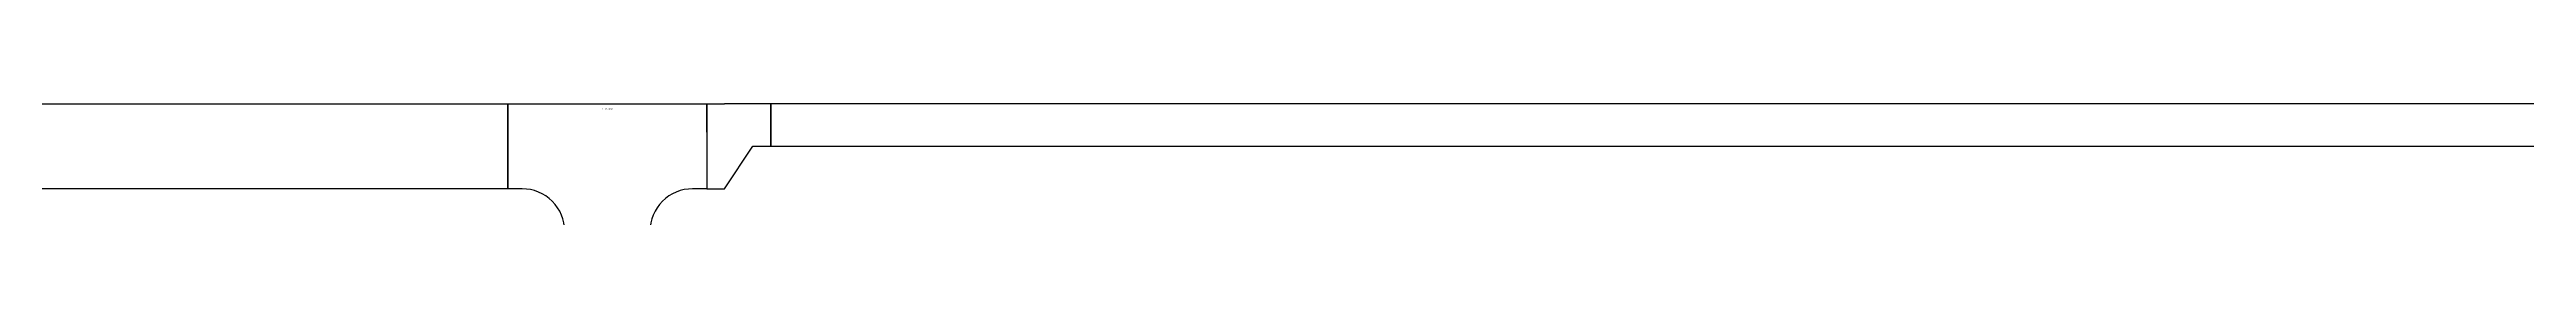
# Model space of a CAD drawing. Header units: millimetres. Extents: x -149088 to 500787, y -530175 to 1035835.
# Drawn here: x 299973 to 317410, y -305073 to -304273 of the extents above; entities that cross this region are included whole.
import ezdxf
from ezdxf.enums import TextEntityAlignment as Align
from ezdxf.xclip import XClip

# ---------------------------------------------------------------- set-up
doc = ezdxf.new("R2010")
doc.units = ezdxf.units.MM
doc.header["$LTSCALE"] = 150
doc.header["$XCLIPFRAME"] = 0
doc.layers.get('Defpoints').update_dxf_attribs({"color": 150})
doc.layers.add('-----26 Electrical Cable Tray', color=200, linetype='Continuous')
doc.styles.add('ELEC', font='')
doc.styles.get("Standard").update_dxf_attribs({"font": ''})
doc.styles.get('ELEC').set_extended_font_data('Dotum')
doc.styles.get('Standard').set_extended_font_data('Dotum')
doc.dimstyles.new('전기통신참고용-치수', dxfattribs={"dimscale": 15, "dimtxt": 2, "dimasz": 0, "dimexe": 0, "dimexo": 0, "dimgap": 0.4, "dimtad": 4, "dimdec": 0, "dimzin": 0, "dimdsep": 46, "dimtxsty": 'Standard', "dimblk": 'NONE', "dimcen": 0, "dimse1": 1, "dimse2": 1, "dimsd1": 1, "dimsd2": 1, "dimclrd": 8, "dimclre": 8, "dimclrt": 8, "dimadec": 0, "dimazin": 0, "dimtfac": 1, "dimtdec": 0, "dimtix": 1, "dimtmove": 2, "dimatfit": 0, "dimldrblk": 'NONE', "dimfxl": 2, "dimtolj": 1, "dimtzin": 0, "dimarcsym": 0})

# ---------------------------------------------------------------- blocks, each defined once
blk = doc.blocks.new('*U6')
at = {"color": 0}
blk.add_lwpolyline([(-400, 400), (-400, 300, 0.414214), (-100, 0), (0, 0), (0, -600), (-1400, -600), (-1400, 0), (-1300, 0, 0.414214), (-1000, 300), (-1000, 400)], format="xyb", close=True, dxfattribs=at)
at = {"color": 0, "style": 'ELEC'}
blk.add_text('W:600(TEE)', height=10, dxfattribs=at).set_placement((-700, -565), align=Align.MIDDLE)
blk = doc.blocks.new('*D30')
at = {"layer": 'Defpoints', "color": 0, "transparency": 16777216}
for p in [(-450, 600), (-450, 600), (-450, 0)]:
    blk.add_point(p, dxfattribs=at)
at = {"color": 8, "transparency": 16777216, "insert": (-429, 300), "char_height": 30, "attachment_point": 5, "rotation": 90, "style": 'ELEC'}
blk.add_mtext('\\A1;{\\C0;600}', dxfattribs=at)
blk = doc.blocks.new('_None')
blk = doc.blocks.new('*D31')
at = {"layer": 'Defpoints', "color": 0, "transparency": 16777216}
for p in [(0, 300), (0, 300), (0, 0)]:
    blk.add_point(p, dxfattribs=at)
at = {"color": 8, "transparency": 16777216, "insert": (-21, 150), "char_height": 30, "attachment_point": 5, "rotation": 90, "style": 'ELEC'}
blk.add_mtext('\\A1;{\\C0;300}', dxfattribs=at)
blk = doc.blocks.new('*U29')
at = {"color": 0}
for points in [[(-450, 0), (-450, 600), (-325, 600), (-325, 600)], [(-325, 600), (-325, 600), (-125, 300), (-125, 300)], [(-450, 200), (-450, 0), (-325, 0), (-325, 0)], [(0, 300), (0, 0), (-125, 0), (-125, 0)], [(-125, 300), (-125, 300), (0, 300), (0, 0)], [(-125, 0), (-125, 0), (-325, 0), (-325, 0)]]:
    blk.add_lwpolyline(points, dxfattribs=at)
for base, p1, p2, override, picture, middle in [((-450, 600), (-450, 0), (-450, 600), {"dimtxsty": 'ELEC'}, '*D30', (-429, 300)), ((0, 300), (0, 0), (0, 300), {"dimtad": 1, "dimtxsty": 'ELEC'}, '*D31', (-21, 150))]:
    dim = blk.add_linear_dim(base=base, p1=p1, p2=p2, angle=90, text='{\\C0;<>}', dimstyle='전기통신참고용-치수', override=override, dxfattribs=at)
    dim.commit()
    dim.dimension.update_dxf_attribs({"geometry": picture, "text_midpoint": middle})
blk = doc.blocks.new('SSH-20260429.172412')
at = {"layer": '-----26 Electrical Cable Tray'}
for points in [[(110530, 83007), (110530, 82407), (96880, 82407), (96880, 83007)], [(112380, 83007), (112380, 82707), (136130, 82707), (136130, 83007)]]:
    blk.add_lwpolyline(points, close=True, dxfattribs=at)
at = {"layer": '-----26 Electrical Cable Tray', "rotation": 180}
blk.add_blockref('*U6', (110530, 82407), dxfattribs=at)
at = {"layer": '-----26 Electrical Cable Tray', "xscale": -1, "rotation": 180}
blk.add_blockref('*U29', (112380, 83007), dxfattribs=at)

msp = doc.modelspace()

# ---------------------------------------------------------------- block references
ref = msp.add_blockref('SSH-20260429.172412', (192670, -387280))
XClip(ref).set_block_clipping_path([(64279.7542057556, 38429.9941674445), (169279.7542057556, 112429.9941674445)])

doc.saveas('drawing.dxf')
